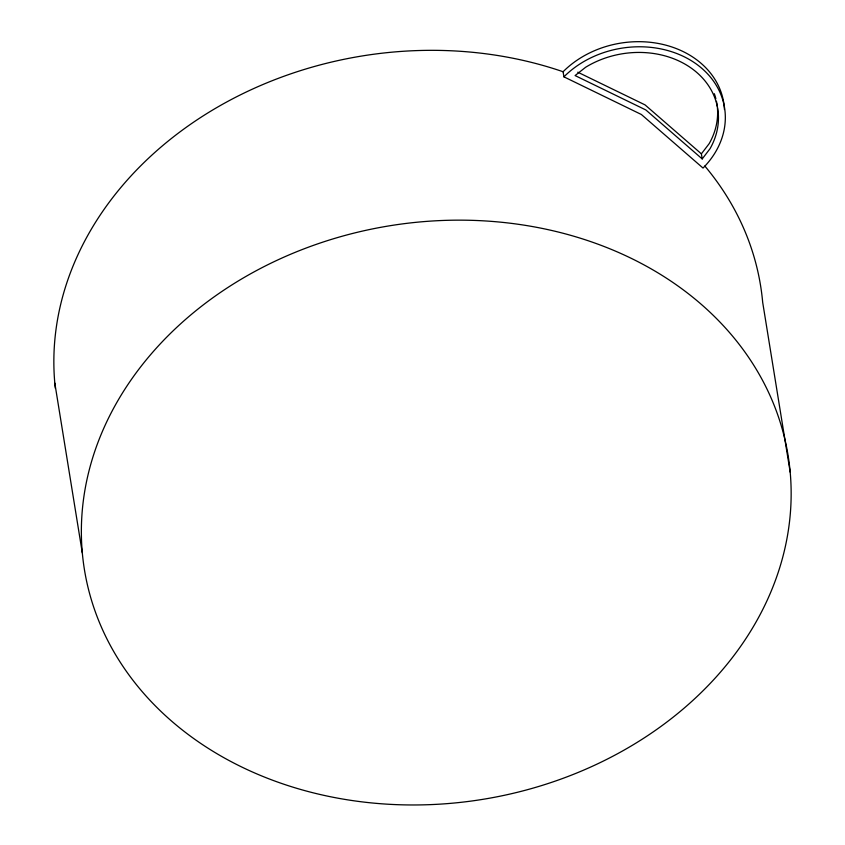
<?xml version="1.0" encoding="UTF-8"?>
<svg xmlns="http://www.w3.org/2000/svg" width="845" height="845" viewBox="0 0 845 845"><rect width="100%" height="100%" fill="white"/><g stroke="black" fill="none" stroke-linecap="round" stroke-linejoin="round"><path stroke-width="1.27" d="M702.206 158.923L645.865 109.977L575.086 75.564L585.68 67.23A85.345 69.565 -9.2 0 1 688.981 66.575A85.345 69.565 -9.2 0 1 710.001 148.752L702.206 158.923L701.382 153.832L709.177 143.65A85.345 69.565 -9.2 0 0 717.405 107.685M577.8 72.195L645.041 104.886L701.382 153.832M563.921 76.842L641.376 114.498L703.029 168.06A92.253 75.194 -9.2 0 0 693.47 62.055A92.253 75.194 -9.2 0 0 563.921 76.842L563.097 71.74A92.253 75.194 -9.2 0 1 662.966 44.447A92.253 75.194 -9.2 0 1 724.44 109.512M790.191 472.175A356.432 290.543 -9.2 0 0 236.663 281.945A356.432 290.543 -9.2 0 0 281.903 783.558A356.432 290.543 -9.2 0 0 790.191 472.175L762.686 302.362A356.432 290.543 -9.2 0 0 704.814 166.021M54.809 383.123L82.314 552.947M55.337 388.299A356.432 290.543 -9.2 0 1 206.539 113.748A356.432 290.543 -9.2 0 1 563.097 71.74M714.331 93.71A85.345 69.565 -9.2 0 1 715.863 98.717M716.444 101.273A85.345 69.565 -9.2 0 1 717.268 106.407"/></g></svg>
